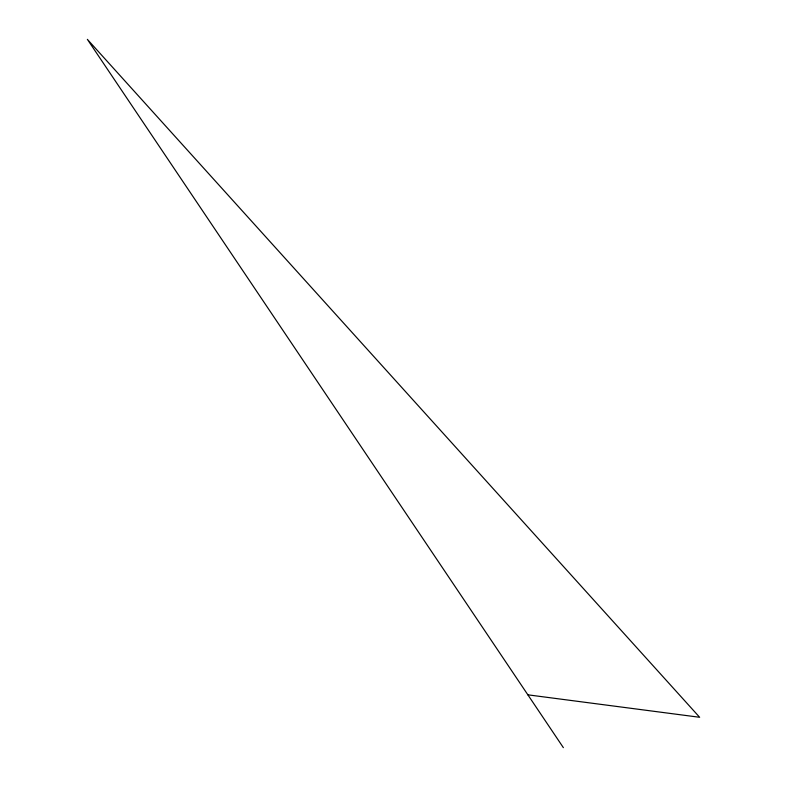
<?xml version="1.0" encoding="UTF-8"?>
<svg xmlns="http://www.w3.org/2000/svg" width="787" height="787" viewBox="0 0 787 787"><rect width="100%" height="100%" fill="white"/><g stroke="black" fill="none" stroke-linecap="round" stroke-linejoin="round"><path stroke-width="1.18" d="M527.851 694.823L699.643 717.282L87.357 39.35L563.364 747.65"/></g></svg>
